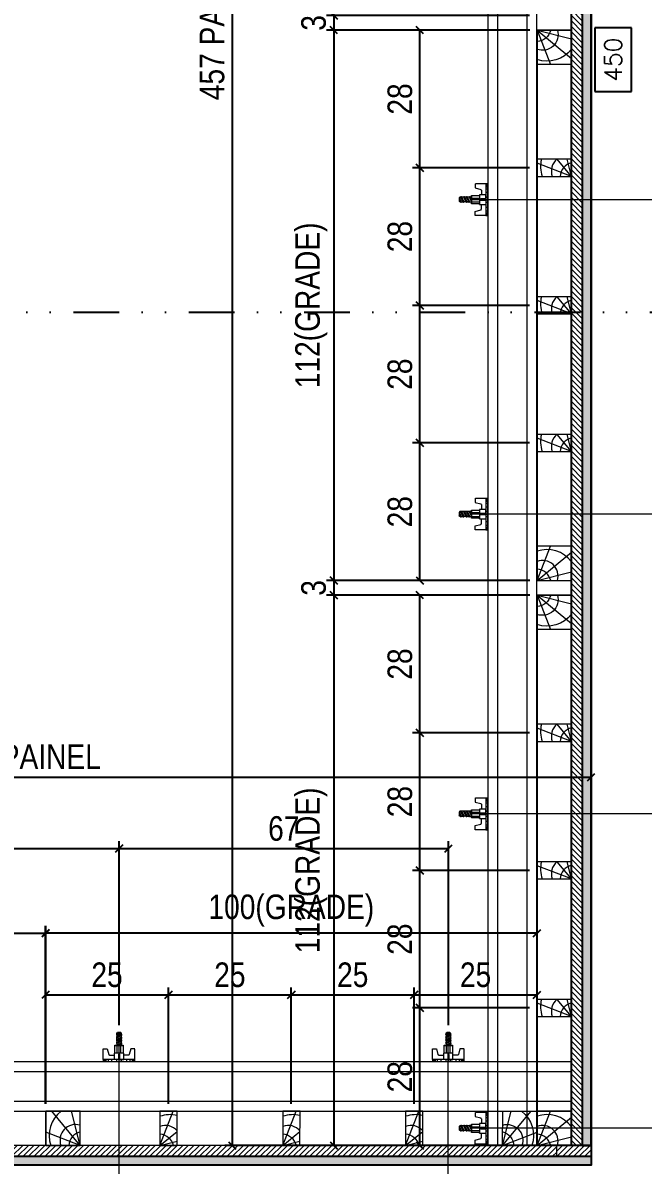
# Model space of a CAD drawing. Extents: x 13513 to 27878, y -21631 to 6985.
# Drawn here: x 18293 to 18462.2, y -2882.3 to -2570.7 of the extents above; entities that cross this region are included whole.
import ezdxf

# ---------------------------------------------------------------- set-up
doc = ezdxf.new("R2010")
doc.units = 0
doc.linetypes.add('DIVIDE2', pattern=[0.625, 0.25, -0.125, 0, -0.125, 0, -0.125])
for name, color, linetype in [('CHAPA', 1, 'Continuous'), ('COTA', 241, 'Continuous'), ('F-PILARES-S', 170, 'Continuous'), ('MEIO_PONT', 93, 'Continuous'), ('Nível', 160, 'Continuous'), ('SARRAFO', 251, 'Continuous')]:
    doc.layers.add(name, color=color, linetype=linetype)
for name, color, linetype, lineweight in [('Hachura', 251, 'Continuous', 9), ('Madeira', 126, 'Continuous', 18), ('Perfil Metálico', 224, 'Continuous', 18)]:
    doc.layers.add(name, color=color, linetype=linetype, lineweight=lineweight)
doc.styles.add('COTA TECNICA 2X', font='techl___.ttf', dxfattribs={"height": 10})
doc.styles.add('ROMANS', font='romans.shx')
doc.dimstyles.new('Cota Seção interna', dxfattribs={"dimtxt": 7, "dimasz": 6, "dimexe": 0.18, "dimexo": 2, "dimgap": -4, "dimtad": 3, "dimdec": 1, "dimlfac": 0.5, "dimzin": 12, "dimdsep": 46, "dimtxsty": 'ROMANS', "dimblk": 'ARCHTICK', "dimcen": 0.09, "dimse1": 1, "dimse2": 1, "dimsd1": 1, "dimsd2": 1, "dimclrd": 180, "dimclre": 5, "dimclrt": 1, "dimadec": 0, "dimazin": 3, "dimtfac": 1, "dimtdec": 1, "dimtofl": 0, "dimtmove": 0, "dimatfit": 3, "dimldrblk": 'ARCHTICK', "dimfxl": 1, "dimtolj": 1, "dimtzin": 0, "dimarcsym": 0})
doc.dimstyles.new('SECAO PILAR', dxfattribs={"dimtxt": 10, "dimasz": 3, "dimexe": 3, "dimexo": 3, "dimgap": 3, "dimtad": 1, "dimdec": 1, "dimlfac": 0.5, "dimzin": 12, "dimdsep": 46, "dimtxsty": 'COTA TECNICA 2X', "dimblk1": 'OBLIQUE', "dimblk2": 'OBLIQUE', "dimsah": 1, "dimcen": 0.9, "dimclrd": 256, "dimclre": 256, "dimclrt": 256, "dimadec": 1, "dimazin": 3, "dimtfac": 1, "dimtdec": 1, "dimtmove": 0, "dimatfit": 3, "dimfxl": 1, "dimtolj": 1, "dimtzin": 12, "dimarcsym": 0})

# ---------------------------------------------------------------- blocks, each defined once
blk = doc.blocks.new('PONTALETE')
at = {"layer": 'Madeira'}
for q in [(2.71, 7), (7, 5.76), (7, 1.74)]:
    blk.add_line((0, 0), q, dxfattribs=at)
blk.add_lwpolyline([(0, 0), (7, 0), (7, 7), (0, 7)], close=True, dxfattribs=at)
for centre, radius, start, end in [((2.04, 0.06), 6.23, 37.2818, 109.0913), ((1.09, 0.9), 3.19, 343.603, 109.9847), ((-0.21, -0.78), 3.09, 14.6322, 86.0383)]:
    blk.add_arc(centre, radius, start, end, dxfattribs=at)
blk = doc.blocks.new('MEIO PONTALETE')
at = {"layer": 'Madeira'}
for q in [(2.71, 7), (3.5, 2.88), (3.5, 0.87)]:
    blk.add_line((0, 0), q, dxfattribs=at)
blk.add_lwpolyline([(0, 0), (3.5, 0), (3.5, 7), (0, 7)], close=True, dxfattribs=at)
for centre, radius, start, end in [((2.04, 0.06), 6.23, 76.4499, 109.0913), ((1.09, 0.9), 3.19, 40.9063, 109.9847), ((-0.21, -0.78), 3.09, 14.6322, 86.0383)]:
    blk.add_arc(centre, radius, start, end, dxfattribs=at)
blk = doc.blocks.new('_Oblique')
at = {"color": 0, "linetype": 'ByBlock', "lineweight": -2}
blk.add_line((-0.5, -0.5), (0.5, 0.5), dxfattribs=at)
blk = doc.blocks.new('*D521')
at = {"layer": 'COTA', "lineweight": -2, "transparency": 16777216}
for p, q in [((25621.57, -2161.14), (25538.86, -2161.14)), ((25541.86, -2161.14), (25541.86, -2385.15)), ((25621.54, -2385.15), (25538.86, -2385.15))]:
    blk.add_line(p, q, dxfattribs=at)
at = {"layer": 'Defpoints', "color": 0, "transparency": 16777216}
for p in [(25624.57, -2161.14), (25541.86, -2385.15), (25624.54, -2385.15)]:
    blk.add_point(p, dxfattribs=at)
at = {"layer": 'COTA', "lineweight": -2, "transparency": 16777216, "xscale": 3, "yscale": 3, "zscale": 3}
for p, rotation in [((25541.86, -2161.14), 90), ((25541.86, -2385.15), 270)]:
    blk.add_blockref('_Oblique', p, dxfattribs=dict(at, rotation=rotation))
at = {"layer": 'COTA', "transparency": 16777216, "insert": (25532.64, -2273.15), "char_height": 10, "attachment_point": 5, "rotation": 90, "style": 'COTA TECNICA 2X'}
blk.add_mtext('\\A1;112(GRADE)', dxfattribs=at)
blk = doc.blocks.new('*D522')
at = {"layer": 'COTA', "lineweight": -2, "transparency": 16777216}
for p, q in [((25621.55, -2217.15), (25573.86, -2217.15)), ((25576.86, -2273.15), (25576.86, -2217.15)), ((25621.55, -2273.15), (25573.86, -2273.15))]:
    blk.add_line(p, q, dxfattribs=at)
at = {"layer": 'Defpoints', "color": 0, "transparency": 16777216}
for p in [(25576.86, -2217.15), (25624.55, -2217.15), (25624.55, -2273.15)]:
    blk.add_point(p, dxfattribs=at)
at = {"layer": 'COTA', "lineweight": -2, "transparency": 16777216, "xscale": 3, "yscale": 3, "zscale": 3}
for p, rotation in [((25576.86, -2217.15), 90), ((25576.86, -2273.15), 270)]:
    blk.add_blockref('_Oblique', p, dxfattribs=dict(at, rotation=rotation))
at = {"layer": 'COTA', "transparency": 16777216, "insert": (25568.76, -2245.15), "char_height": 10, "attachment_point": 5, "rotation": 90, "style": 'COTA TECNICA 2X'}
blk.add_mtext('\\A1;28', dxfattribs=at)
blk = doc.blocks.new('*D523')
at = {"layer": 'COTA', "lineweight": -2, "transparency": 16777216}
for p, q in [((25621.55, -2161.14), (25573.86, -2161.14)), ((25576.86, -2217.15), (25576.86, -2161.14)), ((25621.55, -2217.15), (25573.86, -2217.15))]:
    blk.add_line(p, q, dxfattribs=at)
at = {"layer": 'Defpoints', "color": 0, "transparency": 16777216}
for p in [(25576.86, -2161.14), (25624.55, -2161.14), (25624.55, -2217.15)]:
    blk.add_point(p, dxfattribs=at)
at = {"layer": 'COTA', "lineweight": -2, "transparency": 16777216, "xscale": 3, "yscale": 3, "zscale": 3}
for p, rotation in [((25576.86, -2161.14), 90), ((25576.86, -2217.15), 270)]:
    blk.add_blockref('_Oblique', p, dxfattribs=dict(at, rotation=rotation))
at = {"layer": 'COTA', "transparency": 16777216, "insert": (25568.76, -2189.15), "char_height": 10, "attachment_point": 5, "rotation": 90, "style": 'COTA TECNICA 2X'}
blk.add_mtext('\\A1;28', dxfattribs=at)
blk = doc.blocks.new('*D524')
at = {"layer": 'COTA', "lineweight": -2, "transparency": 16777216}
for p, q in [((25621.55, -2329.15), (25573.86, -2329.15)), ((25576.86, -2385.15), (25576.86, -2329.15)), ((25621.58, -2385.15), (25573.86, -2385.15))]:
    blk.add_line(p, q, dxfattribs=at)
at = {"layer": 'Defpoints', "color": 0, "transparency": 16777216}
for p in [(25576.86, -2329.15), (25624.55, -2329.15), (25624.58, -2385.15)]:
    blk.add_point(p, dxfattribs=at)
at = {"layer": 'COTA', "lineweight": -2, "transparency": 16777216, "xscale": 3, "yscale": 3, "zscale": 3}
for p, rotation in [((25576.86, -2329.15), 90), ((25576.86, -2385.15), 270)]:
    blk.add_blockref('_Oblique', p, dxfattribs=dict(at, rotation=rotation))
at = {"layer": 'COTA', "transparency": 16777216, "insert": (25568.76, -2357.15), "char_height": 10, "attachment_point": 5, "rotation": 90, "style": 'COTA TECNICA 2X'}
blk.add_mtext('\\A1;28', dxfattribs=at)
blk = doc.blocks.new('*D525')
at = {"layer": 'COTA', "lineweight": -2, "transparency": 16777216}
for p, q in [((25621.55, -2273.15), (25573.86, -2273.15)), ((25576.86, -2329.15), (25576.86, -2273.15)), ((25621.55, -2329.15), (25573.86, -2329.15))]:
    blk.add_line(p, q, dxfattribs=at)
at = {"layer": 'Defpoints', "color": 0, "transparency": 16777216}
for p in [(25576.86, -2273.15), (25624.55, -2273.15), (25624.55, -2329.15)]:
    blk.add_point(p, dxfattribs=at)
at = {"layer": 'COTA', "lineweight": -2, "transparency": 16777216, "xscale": 3, "yscale": 3, "zscale": 3}
for p, rotation in [((25576.86, -2273.15), 90), ((25576.86, -2329.15), 270)]:
    blk.add_blockref('_Oblique', p, dxfattribs=dict(at, rotation=rotation))
at = {"layer": 'COTA', "transparency": 16777216, "insert": (25568.76, -2301.15), "char_height": 10, "attachment_point": 5, "rotation": 90, "style": 'COTA TECNICA 2X'}
blk.add_mtext('\\A1;28', dxfattribs=at)
blk = doc.blocks.new('*D526')
at = {"layer": 'COTA', "lineweight": -2, "transparency": 16777216}
for p, q in [((25621.57, -1931.14), (25538.86, -1931.14)), ((25541.86, -1931.14), (25541.86, -2155.15)), ((25621.54, -2155.15), (25538.86, -2155.15))]:
    blk.add_line(p, q, dxfattribs=at)
at = {"layer": 'Defpoints', "color": 0, "transparency": 16777216}
for p in [(25624.57, -1931.14), (25541.86, -2155.15), (25624.54, -2155.15)]:
    blk.add_point(p, dxfattribs=at)
at = {"layer": 'COTA', "lineweight": -2, "transparency": 16777216, "xscale": 3, "yscale": 3, "zscale": 3}
for p, rotation in [((25541.86, -1931.14), 90), ((25541.86, -2155.15), 270)]:
    blk.add_blockref('_Oblique', p, dxfattribs=dict(at, rotation=rotation))
at = {"layer": 'COTA', "transparency": 16777216, "insert": (25532.64, -2043.15), "char_height": 10, "attachment_point": 5, "rotation": 90, "style": 'COTA TECNICA 2X'}
blk.add_mtext('\\A1;112(GRADE)', dxfattribs=at)
blk = doc.blocks.new('*D527')
at = {"layer": 'COTA', "lineweight": -2, "transparency": 16777216}
for p, q in [((25621.55, -1987.15), (25573.86, -1987.15)), ((25576.86, -2043.15), (25576.86, -1987.15)), ((25621.55, -2043.15), (25573.86, -2043.15))]:
    blk.add_line(p, q, dxfattribs=at)
at = {"layer": 'Defpoints', "color": 0, "transparency": 16777216}
for p in [(25576.86, -1987.15), (25624.55, -1987.15), (25624.55, -2043.15)]:
    blk.add_point(p, dxfattribs=at)
at = {"layer": 'COTA', "lineweight": -2, "transparency": 16777216, "xscale": 3, "yscale": 3, "zscale": 3}
for p, rotation in [((25576.86, -1987.15), 90), ((25576.86, -2043.15), 270)]:
    blk.add_blockref('_Oblique', p, dxfattribs=dict(at, rotation=rotation))
at = {"layer": 'COTA', "transparency": 16777216, "insert": (25568.76, -2015.15), "char_height": 10, "attachment_point": 5, "rotation": 90, "style": 'COTA TECNICA 2X'}
blk.add_mtext('\\A1;28', dxfattribs=at)
blk = doc.blocks.new('*D528')
at = {"layer": 'COTA', "lineweight": -2, "transparency": 16777216}
for p, q in [((25621.55, -1931.14), (25573.86, -1931.14)), ((25576.86, -1987.15), (25576.86, -1931.14)), ((25621.55, -1987.15), (25573.86, -1987.15))]:
    blk.add_line(p, q, dxfattribs=at)
at = {"layer": 'Defpoints', "color": 0, "transparency": 16777216}
for p in [(25576.86, -1931.14), (25624.55, -1931.14), (25624.55, -1987.15)]:
    blk.add_point(p, dxfattribs=at)
at = {"layer": 'COTA', "lineweight": -2, "transparency": 16777216, "xscale": 3, "yscale": 3, "zscale": 3}
for p, rotation in [((25576.86, -1931.14), 90), ((25576.86, -1987.15), 270)]:
    blk.add_blockref('_Oblique', p, dxfattribs=dict(at, rotation=rotation))
at = {"layer": 'COTA', "transparency": 16777216, "insert": (25568.76, -1959.15), "char_height": 10, "attachment_point": 5, "rotation": 90, "style": 'COTA TECNICA 2X'}
blk.add_mtext('\\A1;28', dxfattribs=at)
blk = doc.blocks.new('*D529')
at = {"layer": 'COTA', "lineweight": -2, "transparency": 16777216}
for p, q in [((25621.55, -2099.15), (25573.86, -2099.15)), ((25576.86, -2155.15), (25576.86, -2099.15)), ((25621.58, -2155.15), (25573.86, -2155.15))]:
    blk.add_line(p, q, dxfattribs=at)
at = {"layer": 'Defpoints', "color": 0, "transparency": 16777216}
for p in [(25576.86, -2099.15), (25624.55, -2099.15), (25624.58, -2155.15)]:
    blk.add_point(p, dxfattribs=at)
at = {"layer": 'COTA', "lineweight": -2, "transparency": 16777216, "xscale": 3, "yscale": 3, "zscale": 3}
for p, rotation in [((25576.86, -2099.15), 90), ((25576.86, -2155.15), 270)]:
    blk.add_blockref('_Oblique', p, dxfattribs=dict(at, rotation=rotation))
at = {"layer": 'COTA', "transparency": 16777216, "insert": (25568.76, -2127.15), "char_height": 10, "attachment_point": 5, "rotation": 90, "style": 'COTA TECNICA 2X'}
blk.add_mtext('\\A1;28', dxfattribs=at)
blk = doc.blocks.new('*D530')
at = {"layer": 'COTA', "lineweight": -2, "transparency": 16777216}
for p, q in [((25621.55, -2043.15), (25573.86, -2043.15)), ((25576.86, -2099.15), (25576.86, -2043.15)), ((25621.55, -2099.15), (25573.86, -2099.15))]:
    blk.add_line(p, q, dxfattribs=at)
at = {"layer": 'Defpoints', "color": 0, "transparency": 16777216}
for p in [(25576.86, -2043.15), (25624.55, -2043.15), (25624.55, -2099.15)]:
    blk.add_point(p, dxfattribs=at)
at = {"layer": 'COTA', "lineweight": -2, "transparency": 16777216, "xscale": 3, "yscale": 3, "zscale": 3}
for p, rotation in [((25576.86, -2043.15), 90), ((25576.86, -2099.15), 270)]:
    blk.add_blockref('_Oblique', p, dxfattribs=dict(at, rotation=rotation))
at = {"layer": 'COTA', "transparency": 16777216, "insert": (25568.76, -2071.15), "char_height": 10, "attachment_point": 5, "rotation": 90, "style": 'COTA TECNICA 2X'}
blk.add_mtext('\\A1;28', dxfattribs=at)
blk = doc.blocks.new('*D537')
at = {"layer": 'COTA', "lineweight": -2, "transparency": 16777216}
for p, q in [((25541.86, -1925.15), (25541.86, -1922.15)), ((25621.55, -1925.15), (25538.86, -1925.15)), ((25541.86, -1925.15), (25541.86, -1931.15)), ((25621.55, -1931.15), (25538.86, -1931.15)), ((25541.86, -1931.15), (25541.86, -1934.15))]:
    blk.add_line(p, q, dxfattribs=at)
at = {"layer": 'Defpoints', "color": 0, "transparency": 16777216}
for p in [(25624.55, -1925.15), (25541.86, -1931.15), (25624.55, -1931.15)]:
    blk.add_point(p, dxfattribs=at)
at = {"layer": 'COTA', "lineweight": -2, "transparency": 16777216, "xscale": 3, "yscale": 3, "zscale": 3}
for p, rotation in [((25541.86, -1925.15), 270), ((25541.86, -1931.15), 90)]:
    blk.add_blockref('_Oblique', p, dxfattribs=dict(at, rotation=rotation))
at = {"layer": 'COTA', "transparency": 16777216, "insert": (25533.64, -1928.15), "char_height": 10, "attachment_point": 5, "rotation": 90, "style": 'COTA TECNICA 2X'}
blk.add_mtext('\\A1;3', dxfattribs=at)
blk = doc.blocks.new('*D538')
at = {"layer": 'COTA', "lineweight": -2, "transparency": 16777216}
for p, q in [((25621.55, -2155.15), (25538.86, -2155.15)), ((25541.86, -2155.15), (25541.86, -2161.15)), ((25621.55, -2161.15), (25538.86, -2161.15))]:
    blk.add_line(p, q, dxfattribs=at)
at = {"layer": 'Defpoints', "color": 0, "transparency": 16777216}
for p in [(25624.55, -2155.15), (25541.86, -2161.15), (25624.55, -2161.15)]:
    blk.add_point(p, dxfattribs=at)
at = {"layer": 'COTA', "lineweight": -2, "transparency": 16777216, "xscale": 3, "yscale": 3, "zscale": 3}
for p, rotation in [((25541.86, -2155.15), 90), ((25541.86, -2161.15), 270)]:
    blk.add_blockref('_Oblique', p, dxfattribs=dict(at, rotation=rotation))
at = {"layer": 'COTA', "transparency": 16777216, "insert": (25533.64, -2158.15), "char_height": 10, "attachment_point": 5, "rotation": 90, "style": 'COTA TECNICA 2X'}
blk.add_mtext('\\A1;3', dxfattribs=at)
blk = doc.blocks.new('*D539')
at = {"layer": 'COTA', "color": 180, "lineweight": -2, "transparency": 16777216}
for p, q in [((25663.03, -1930.15), (25648.03, -1930.15)), ((25648.03, -1930.15), (25648.03, -1956.15)), ((25663.03, -1956.15), (25663.03, -1930.15)), ((25648.03, -1956.15), (25663.03, -1956.15))]:
    blk.add_line(p, q, dxfattribs=at)
at = {"layer": 'Defpoints', "color": 0, "transparency": 16777216}
for p in [(25646.55, -1493.15), (25667.03, -1493.15), (25646.55, -2393.15)]:
    blk.add_point(p, dxfattribs=at)
at = {"layer": 'COTA', "color": 1, "transparency": 16777216, "insert": (25655.53, -1943.15), "char_height": 7, "attachment_point": 5, "rotation": 90, "style": 'ROMANS'}
blk.add_mtext('\\A1;450', dxfattribs=at)
blk = doc.blocks.new('_ArchTick')
at = {"color": 0, "linetype": 'ByBlock', "const_width": 0.15}
blk.add_lwpolyline([(-0.5, -0.5), (0.5, 0.5)], dxfattribs=at)
blk = doc.blocks.new('*D540')
at = {"layer": 'COTA', "lineweight": -2, "transparency": 16777216}
for p, q in [((25424.52, -2368.19), (25424.52, -2320.81)), ((25424.52, -2323.81), (25474.54, -2323.81)), ((25474.54, -2368.19), (25474.54, -2320.81))]:
    blk.add_line(p, q, dxfattribs=at)
at = {"layer": 'Defpoints', "color": 0, "transparency": 16777216}
for p in [(25474.54, -2323.81), (25424.52, -2371.19), (25474.54, -2371.19)]:
    blk.add_point(p, dxfattribs=at)
at = {"layer": 'COTA', "lineweight": -2, "transparency": 16777216, "xscale": 3, "yscale": 3, "zscale": 3, "rotation": 180}
blk.add_blockref('_Oblique', (25424.52, -2323.81), dxfattribs=at)
at = {"layer": 'COTA', "lineweight": -2, "transparency": 16777216, "xscale": 3, "yscale": 3, "zscale": 3}
blk.add_blockref('_Oblique', (25474.54, -2323.81), dxfattribs=at)
at = {"layer": 'COTA', "transparency": 16777216, "insert": (25449.53, -2315.7), "char_height": 10, "attachment_point": 5, "style": 'COTA TECNICA 2X'}
blk.add_mtext('\\A1;25', dxfattribs=at)
blk = doc.blocks.new('*D541')
at = {"layer": 'COTA', "lineweight": -2, "transparency": 16777216}
for p, q in [((25474.54, -2368.19), (25474.54, -2320.81)), ((25474.54, -2323.81), (25524.54, -2323.81)), ((25524.54, -2368.19), (25524.54, -2320.81))]:
    blk.add_line(p, q, dxfattribs=at)
at = {"layer": 'Defpoints', "color": 0, "transparency": 16777216}
for p in [(25524.54, -2323.81), (25474.54, -2371.19), (25524.54, -2371.19)]:
    blk.add_point(p, dxfattribs=at)
at = {"layer": 'COTA', "lineweight": -2, "transparency": 16777216, "xscale": 3, "yscale": 3, "zscale": 3, "rotation": 180}
blk.add_blockref('_Oblique', (25474.54, -2323.81), dxfattribs=at)
at = {"layer": 'COTA', "lineweight": -2, "transparency": 16777216, "xscale": 3, "yscale": 3, "zscale": 3}
blk.add_blockref('_Oblique', (25524.54, -2323.81), dxfattribs=at)
at = {"layer": 'COTA', "transparency": 16777216, "insert": (25499.54, -2315.7), "char_height": 10, "attachment_point": 5, "style": 'COTA TECNICA 2X'}
blk.add_mtext('\\A1;25', dxfattribs=at)
blk = doc.blocks.new('*D542')
at = {"layer": 'COTA', "lineweight": -2, "transparency": 16777216}
for p, q in [((25524.54, -2368.19), (25524.54, -2320.81)), ((25524.54, -2323.81), (25574.54, -2323.81)), ((25574.54, -2368.19), (25574.54, -2320.81))]:
    blk.add_line(p, q, dxfattribs=at)
at = {"layer": 'Defpoints', "color": 0, "transparency": 16777216}
for p in [(25574.54, -2323.81), (25524.54, -2371.19), (25574.54, -2371.19)]:
    blk.add_point(p, dxfattribs=at)
at = {"layer": 'COTA', "lineweight": -2, "transparency": 16777216, "xscale": 3, "yscale": 3, "zscale": 3, "rotation": 180}
blk.add_blockref('_Oblique', (25524.54, -2323.81), dxfattribs=at)
at = {"layer": 'COTA', "lineweight": -2, "transparency": 16777216, "xscale": 3, "yscale": 3, "zscale": 3}
blk.add_blockref('_Oblique', (25574.54, -2323.81), dxfattribs=at)
at = {"layer": 'COTA', "transparency": 16777216, "insert": (25549.54, -2315.7), "char_height": 10, "attachment_point": 5, "style": 'COTA TECNICA 2X'}
blk.add_mtext('\\A1;25', dxfattribs=at)
blk = doc.blocks.new('*D543')
at = {"layer": 'COTA', "lineweight": -2, "transparency": 16777216}
for p, q in [((25424.52, -2368.19), (25424.52, -2295.71)), ((25624.54, -2368.17), (25624.54, -2295.71)), ((25624.54, -2298.71), (25424.52, -2298.71))]:
    blk.add_line(p, q, dxfattribs=at)
at = {"layer": 'Defpoints', "color": 0, "transparency": 16777216}
for p in [(25424.52, -2298.71), (25424.52, -2371.19), (25624.54, -2371.17)]:
    blk.add_point(p, dxfattribs=at)
at = {"layer": 'COTA', "lineweight": -2, "transparency": 16777216, "xscale": 3, "yscale": 3, "zscale": 3, "rotation": 180}
blk.add_blockref('_Oblique', (25424.52, -2298.71), dxfattribs=at)
at = {"layer": 'COTA', "lineweight": -2, "transparency": 16777216, "xscale": 3, "yscale": 3, "zscale": 3}
blk.add_blockref('_Oblique', (25624.54, -2298.71), dxfattribs=at)
at = {"layer": 'COTA', "transparency": 16777216, "insert": (25524.53, -2289.49), "char_height": 10, "attachment_point": 5, "style": 'COTA TECNICA 2X'}
blk.add_mtext('\\A1;100(GRADE)', dxfattribs=at)
blk = doc.blocks.new('*D544')
at = {"layer": 'COTA', "lineweight": -2, "transparency": 16777216}
for p, q in [((25574.54, -2368.19), (25574.54, -2320.81)), ((25574.54, -2323.81), (25624.54, -2323.81)), ((25624.54, -2368.13), (25624.54, -2320.81))]:
    blk.add_line(p, q, dxfattribs=at)
at = {"layer": 'Defpoints', "color": 0, "transparency": 16777216}
for p in [(25624.54, -2323.81), (25574.54, -2371.19), (25624.54, -2371.13)]:
    blk.add_point(p, dxfattribs=at)
at = {"layer": 'COTA', "lineweight": -2, "transparency": 16777216, "xscale": 3, "yscale": 3, "zscale": 3, "rotation": 180}
blk.add_blockref('_Oblique', (25574.54, -2323.81), dxfattribs=at)
at = {"layer": 'COTA', "lineweight": -2, "transparency": 16777216, "xscale": 3, "yscale": 3, "zscale": 3}
blk.add_blockref('_Oblique', (25624.54, -2323.81), dxfattribs=at)
at = {"layer": 'COTA', "transparency": 16777216, "insert": (25599.54, -2315.7), "char_height": 10, "attachment_point": 5, "style": 'COTA TECNICA 2X'}
blk.add_mtext('\\A1;25', dxfattribs=at)
blk = doc.blocks.new('*D545')
at = {"layer": 'COTA', "lineweight": -2, "transparency": 16777216}
for p, q in [((25384.55, -2368.16), (25384.55, -2295.71)), ((25424.57, -2368.2), (25424.57, -2295.71)), ((25384.55, -2298.71), (25424.57, -2298.71))]:
    blk.add_line(p, q, dxfattribs=at)
at = {"layer": 'Defpoints', "color": 0, "transparency": 16777216}
for p in [(25424.57, -2298.71), (25384.55, -2371.16), (25424.57, -2371.2)]:
    blk.add_point(p, dxfattribs=at)
at = {"layer": 'COTA', "lineweight": -2, "transparency": 16777216, "xscale": 3, "yscale": 3, "zscale": 3, "rotation": 180}
blk.add_blockref('_Oblique', (25384.55, -2298.71), dxfattribs=at)
at = {"layer": 'COTA', "lineweight": -2, "transparency": 16777216, "xscale": 3, "yscale": 3, "zscale": 3}
blk.add_blockref('_Oblique', (25424.57, -2298.71), dxfattribs=at)
at = {"layer": 'COTA', "transparency": 16777216, "insert": (25404.56, -2290.61), "char_height": 10, "attachment_point": 5, "style": 'COTA TECNICA 2X'}
blk.add_mtext('\\A1;20', dxfattribs=at)
blk = doc.blocks.new('C')
at = {"layer": 'Hachura', "color": 0}
for p, q in [((0, 3.22), (0, -3.22)), ((0.45, 3.22), (0, 3.22)), ((0.46, 3.16), (0, 3.16)), ((0.46, 3.05), (0, 3.05)), ((0.46, 2.88), (0, 2.88)), ((0, 2.75), (0, -1.16)), ((0.46, 2.65), (0, 2.65)), ((0.45, -3.23), (0.45, 3.22)), ((0.45, 3.22), (2.58, 3.22)), ((2.58, 2.39), (1.47, 2.09)), ((2.58, 3.22), (2.58, 2.39)), ((0.46, 2.23), (0, 2.23)), ((0.46, 1.51), (0, 1.51)), ((0.39, 0.49), (0.17, 0.49)), ((1.74, 0.97), (0.45, 0.97)), ((1.45, 0.1), (0.45, 0.1)), ((1.35, 1.94), (1.35, 0.96)), ((1.74, -0.97), (1.74, 0.97)), ((1.74, 0.97), (1.74, 0.84)), ((1.74, 0.97), (1.74, 0.84)), ((1.74, 0.84), (3.35, 0.84)), ((3.35, 0.45), (1.74, 0.45)), ((3.32, 0.84), (3.32, -0.84)), ((3.35, 0.84), (3.35, -0.84)), ((3.68, 0.45), (3.35, 0.45)), ((3.84, -0.52), (3.35, 0.45)), ((3.35, 0.06), (3.67, -0.57)), ((3.68, 0.45), (4.16, -0.52)), ((3.72, 0.5), (4.25, -0.57)), ((4.37, -0.55), (3.83, 0.53)), ((4.15, 0.45), (3.93, 0.45)), ((4.42, -0.52), (3.93, 0.45)), ((4.15, 0.45), (4.26, 0.45)), ((4.26, 0.45), (4.74, -0.52)), ((4.3, 0.5), (4.83, -0.57)), ((4.95, -0.55), (4.41, 0.53)), ((4.51, 0.45), (4.84, 0.45)), ((5, -0.52), (4.51, 0.45)), ((4.84, 0.45), (5.32, -0.52)), ((4.88, 0.5), (5.41, -0.57)), ((5.53, -0.55), (4.99, 0.53)), ((5.58, -0.52), (5.09, 0.45)), ((5.42, 0.45), (5.09, 0.45)), ((5.58, -0.52), (5.09, 0.45)), ((5.42, 0.45), (5.74, -0.19)), ((5.46, 0.5), (5.74, -0.07)), ((5.74, 0.19), (5.57, 0.53)), ((5.74, 0.32), (5.68, 0.45)), ((5.68, 0.45), (5.74, 0.45)), ((5.74, 0.45), (5.9, 0.29)), ((5.74, 0.45), (5.74, -0.52)), ((5.9, -0.36), (5.9, 0.29)), ((0.45, 0), (0, 0)), ((0.46, -1.52), (0, -1.52)), ((0.46, -2.23), (0, -2.23)), ((0.08, -0.48), (0.29, -0.48)), ((0.29, -0.48), (0.4, -0.48)), ((0.45, 0), (0.45, -0.97)), ((0.45, -0.16), (1.45, -0.16)), ((0.45, -0.65), (0.45, -0.32)), ((0.45, -3.23), (0.45, -0.65)), ((0.45, -0.97), (1.74, -0.97)), ((1.35, -1.94), (1.35, -0.97)), ((2.58, -2.39), (1.47, -2.1)), ((3.35, -0.32), (1.74, -0.32)), ((3.35, -0.84), (1.74, -0.84)), ((3.35, -0.07), (3.58, -0.52)), ((3.35, -0.52), (3.58, -0.52)), ((3.84, -0.52), (4.16, -0.52)), ((4.42, -0.52), (4.74, -0.52)), ((4.63, -0.52), (4.74, -0.52)), ((5, -0.52), (5.32, -0.52)), ((5.58, -0.52), (5.74, -0.52)), ((5.74, -0.52), (5.9, -0.36)), ((5.74, -0.52), (5.74, -0.52)), ((0.46, -2.65), (0, -2.65)), ((0.46, -2.88), (0, -2.88)), ((0.46, -3.05), (0, -3.05)), ((0.46, -3.16), (0, -3.16)), ((0, -3.22), (2.57, -3.22)), ((2.58, -3.23), (2.58, -2.39))]:
    blk.add_line(p, q, dxfattribs=at)
for centre, radius, start, end in [((1.52, 1.94), 0.161, 104.7436, 180), ((1.44, -0.03), 0.129, 272.695, 87.305), ((3.81, 0.39), 0.143, 25.5688, 154.4312), ((4.39, 0.39), 0.143, 25.5688, 154.4312), ((4.97, 0.39), 0.143, 25.5688, 154.4312), ((5.55, 0.39), 0.143, 25.5688, 154.4312), ((0.17, -0.37), 0.174, 221.744, 317.8592), ((1.52, -1.94), 0.161, 180, 255.2564), ((3.71, -0.4), 0.174, 222.1408, 318.256), ((4.29, -0.4), 0.174, 222.1408, 318.256), ((4.87, -0.4), 0.174, 222.1408, 318.256), ((5.45, -0.4), 0.174, 222.1408, 318.256), ((5.61, -0.4), 0.174, 317.8592, 318.256)]:
    blk.add_arc(centre, radius, start, end, dxfattribs=at)
blk = doc.blocks.new('*D574')
at = {"layer": 'COTA', "lineweight": -2, "transparency": 16777216}
for p, q in [((25320.47, -2336.2), (25320.47, -2261.26)), ((25320.47, -2264.26), (25454.47, -2264.26)), ((25454.47, -2336.2), (25454.47, -2261.26))]:
    blk.add_line(p, q, dxfattribs=at)
at = {"layer": 'Defpoints', "color": 0, "transparency": 16777216}
for p in [(25454.47, -2264.26), (25320.47, -2339.2), (25454.47, -2339.2)]:
    blk.add_point(p, dxfattribs=at)
at = {"layer": 'COTA', "lineweight": -2, "transparency": 16777216, "xscale": 3, "yscale": 3, "zscale": 3, "rotation": 180}
blk.add_blockref('_Oblique', (25320.47, -2264.26), dxfattribs=at)
at = {"layer": 'COTA', "lineweight": -2, "transparency": 16777216, "xscale": 3, "yscale": 3, "zscale": 3}
blk.add_blockref('_Oblique', (25454.47, -2264.26), dxfattribs=at)
at = {"layer": 'COTA', "transparency": 16777216, "insert": (25387.47, -2256.16), "char_height": 10, "attachment_point": 5, "style": 'COTA TECNICA 2X'}
blk.add_mtext('\\A1;67', dxfattribs=at)
blk = doc.blocks.new('*D575')
at = {"layer": 'COTA', "lineweight": -2, "transparency": 16777216}
for p, q in [((25454.47, -2336.2), (25454.47, -2261.26)), ((25454.47, -2264.26), (25588.47, -2264.26)), ((25588.47, -2336.2), (25588.47, -2261.26))]:
    blk.add_line(p, q, dxfattribs=at)
at = {"layer": 'Defpoints', "color": 0, "transparency": 16777216}
for p in [(25588.47, -2264.26), (25454.47, -2339.2), (25588.47, -2339.2)]:
    blk.add_point(p, dxfattribs=at)
at = {"layer": 'COTA', "lineweight": -2, "transparency": 16777216, "xscale": 3, "yscale": 3, "zscale": 3, "rotation": 180}
blk.add_blockref('_Oblique', (25454.47, -2264.26), dxfattribs=at)
at = {"layer": 'COTA', "lineweight": -2, "transparency": 16777216, "xscale": 3, "yscale": 3, "zscale": 3}
blk.add_blockref('_Oblique', (25588.47, -2264.26), dxfattribs=at)
at = {"layer": 'COTA', "transparency": 16777216, "insert": (25521.47, -2256.16), "char_height": 10, "attachment_point": 5, "style": 'COTA TECNICA 2X'}
blk.add_mtext('\\A1;67', dxfattribs=at)
blk = doc.blocks.new('*D576')
at = {"layer": 'COTA', "linetype": 'ByBlock', "lineweight": -2, "transparency": 16777216}
for p, q in [((25643.51, -1471.07), (25497.43, -1471.07)), ((25500.43, -1471.07), (25500.43, -2385.15)), ((25643.55, -2385.15), (25497.43, -2385.15))]:
    blk.add_line(p, q, dxfattribs=at)
at = {"layer": 'Defpoints', "color": 0, "linetype": 'ByBlock', "transparency": 16777216}
for p in [(25646.51, -1471.07), (25500.43, -2385.15), (25646.55, -2385.15)]:
    blk.add_point(p, dxfattribs=at)
at = {"layer": 'COTA', "linetype": 'ByBlock', "lineweight": -2, "transparency": 16777216, "xscale": 3, "yscale": 3, "zscale": 3}
for p, rotation in [((25500.43, -1471.07), 90), ((25500.43, -2385.15), 270)]:
    blk.add_blockref('_Oblique', p, dxfattribs=dict(at, rotation=rotation))
at = {"layer": 'COTA', "linetype": 'ByBlock', "transparency": 16777216, "insert": (25492.32, -1928.11), "char_height": 10, "attachment_point": 5, "rotation": 90, "style": 'COTA TECNICA 2X'}
blk.add_mtext('\\A1;457 PAINEL', dxfattribs=at)
blk = doc.blocks.new('*D579')
at = {"layer": 'COTA', "lineweight": -2, "transparency": 16777216}
for p, q in [((25184.46, -2368.2), (25184.46, -2232.16)), ((25184.46, -2235.16), (25646.55, -2235.16)), ((25646.55, -2324.98), (25646.55, -2232.16))]:
    blk.add_line(p, q, dxfattribs=at)
at = {"layer": 'Defpoints', "color": 0, "transparency": 16777216}
for p in [(25646.55, -2235.16), (25646.55, -2327.98), (25184.46, -2371.2)]:
    blk.add_point(p, dxfattribs=at)
at = {"layer": 'COTA', "lineweight": -2, "transparency": 16777216, "xscale": 3, "yscale": 3, "zscale": 3, "rotation": 180}
blk.add_blockref('_Oblique', (25184.46, -2235.16), dxfattribs=at)
at = {"layer": 'COTA', "lineweight": -2, "transparency": 16777216, "xscale": 3, "yscale": 3, "zscale": 3}
blk.add_blockref('_Oblique', (25646.55, -2235.16), dxfattribs=at)
at = {"layer": 'COTA', "transparency": 16777216, "insert": (25415.5, -2226.94), "char_height": 10, "attachment_point": 5, "style": 'COTA TECNICA 2X'}
blk.add_mtext('\\A1;231 PAINEL', dxfattribs=at)
blk = doc.blocks.new('A$C158c4ecb')
at = {"layer": 'Hachura'}
h = blk.add_hatch(dxfattribs=at)
h.set_pattern_fill('ANSI31', color=256, scale=0.5, angle=270, style=0)
h.set_pattern_definition([(315, (23035.6786, -8378.4874), (1.12253202, 1.12253202), [])])
h.paths.add_polyline_path([(508.62, 206.99), (504.22, 206.99), (504.22, 1120.99), (508.62, 1120.99)])
h = blk.add_hatch(color=256, dxfattribs=at)
h.dxf.hatch_style = 1
h.paths.add_polyline_path([(512.22, 206.99), (512.22, 1120.99), (508.62, 1120.99), (508.62, 206.99)])
h = blk.add_hatch(dxfattribs=at)
h.set_pattern_fill('ANSI31', color=256, scale=0.5, angle=360, style=0)
h.set_pattern_definition([(45, (7214.9606, 2008.2292), (-1.122532, 1.122532), [])])
h.paths.add_polyline_path([(498.22, 202.59), (498.22, 206.99), (50.22, 207.03), (50.22, 202.59)])
h = blk.add_hatch(dxfattribs=at)
h.set_pattern_fill('ANSI31', color=256, scale=0.5, angle=360, style=0)
h.set_pattern_definition([(45, (-25134.337, 2592.1387), (-1.12253202, 1.12253202), [])])
h.paths.add_polyline_path([(512.22, 206.99), (498.22, 206.99), (498.22, 202.59), (512.22, 202.59)])
h = blk.add_hatch(color=256, dxfattribs=at)
h.dxf.hatch_style = 1
h.paths.add_polyline_path([(512.22, 198.99), (512.22, 202.59), (50.22, 202.59), (50.22, 198.99)])
at = {"layer": 'CHAPA'}
for points in [[(512.22, 206.99), (512.22, 1120.99), (508.62, 1120.99), (508.62, 206.99)], [(512.22, 198.99), (50.22, 198.99), (50.22, 202.59), (512.22, 202.59)]]:
    blk.add_lwpolyline(points, close=True, dxfattribs=at)
at = {"layer": 'F-PILARES-S', "linetype": 'Continuous'}
blk.add_lwpolyline([(562.22, 160.99), (562.22, 1098.99), (512.22, 1098.99), (512.22, 198.99), (72.22, 198.99), (72.22, 160.99), (562.22, 160.99)], dxfattribs=at)
at = {"layer": 'Hachura'}
for p, q in [((615.74, 592.01), (463.25, 592.01)), ((615.74, 464.01), (463.25, 464.01)), ((615.74, 342.01), (463.25, 342.01)), ((320.06, 108.25), (320.07, 248.13)), ((454.06, 108.25), (454.07, 248.13)), ((615.74, 214.01), (463.25, 214.01))]:
    blk.add_line(p, q, dxfattribs=at)
for points in [[(50.22, 202.59), (498.22, 202.59), (498.22, 206.99), (50.22, 206.99)], [(498.22, 206.99), (512.22, 206.99), (512.22, 202.59), (498.22, 202.59)]]:
    blk.add_lwpolyline(points, close=True, dxfattribs=at)
at = {"layer": 'Madeira'}
for points in [[(504.22, 660.99), (490.22, 660.99), (490.22, 436.99), (504.22, 436.99)], [(504.22, 430.99), (490.22, 430.99), (490.22, 206.99), (504.22, 206.99)], [(290.22, 206.98), (290.24, 220.98), (490.23, 220.98), (490.22, 206.98)]]:
    blk.add_lwpolyline(points, close=True, dxfattribs=at)
at = {"layer": 'Perfil Metálico'}
for points in [[(490.17, 1177.64), (470.17, 1177.64), (470.17, 206.99), (490.17, 206.99)], [(474.17, 206.99), (486.17, 206.99), (486.17, 1177.64), (474.17, 1177.64)], [(0, 240.99), (0, 220.99), (504.21, 220.99), (504.21, 240.99)], [(504.21, 224.99), (504.21, 236.99), (0, 236.99), (0, 224.99)]]:
    blk.add_lwpolyline(points, close=True, dxfattribs=at)
at = {"layer": 'SARRAFO'}
blk.add_line((504.22, 206.99), (504.17, 1120.99), dxfattribs=at)
blk.add_lwpolyline([(504.17, 1120.99), (512.22, 1120.99), (512.22, 206.99), (504.22, 206.99)], dxfattribs=at)
at = {"layer": 'Hachura', "linetype": 'Continuous', "xscale": 2, "yscale": 2, "zscale": 2}
for p, rotation in [((470.25, 592), 180), ((470.25, 464), 180), ((470.25, 342), 180), ((320.06, 241.13), 90.00000000000001), ((454.06, 241.13), 90.00000000000001), ((470.25, 214), 180)]:
    blk.add_blockref('C', p, dxfattribs=dict(at, rotation=rotation))
at = {"layer": 'Madeira'}
for name, p, xscale, yscale, zscale, rotation in [('PONTALETE', (304.22, 206.98), 2, 2, 2, 89.93708930310329), ('MEIO PONTALETE', (336.72, 206.98), 1.999999997962732, 1.999999997962732, 1.999999997962732, 359.9370893031033), ('MEIO PONTALETE', (386.72, 206.98), 1.999999997962732, 1.999999997962732, 1.999999997962732, 359.9370893031033), ('MEIO PONTALETE', (436.72, 206.98), 1.999999997962732, 1.999999997962732, 1.999999997962732, 359.9370893031033), ('PONTALETE', (476.22, 207), -2, 2, 2, 269.9370893031033)]:
    blk.add_blockref(name, p, dxfattribs=dict(at, xscale=xscale, yscale=yscale, zscale=zscale, rotation=rotation))
at = {"layer": 'MEIO_PONT'}
for name, p, xscale, yscale, zscale, rotation in [('PONTALETE', (490.22, 660.99), -2, 2, 2, 180), ('MEIO PONTALETE', (504.22, 601.49), 1.999999997962732, 1.999999997962732, 1.999999997962732, 90), ('MEIO PONTALETE', (504.22, 545.49), 1.999999997962732, 1.999999997962732, 1.999999997962732, 90), ('MEIO PONTALETE', (504.22, 489.49), 1.999999997962732, 1.999999997962732, 1.999999997962732, 90), ('PONTALETE', (490.22, 430.99), -2, 2, 2, 180), ('MEIO PONTALETE', (504.22, 371.49), 1.999999997962732, 1.999999997962732, 1.999999997962732, 90), ('MEIO PONTALETE', (504.22, 315.49), 1.999999997962732, 1.999999997962732, 1.999999997962732, 90), ('MEIO PONTALETE', (504.22, 259.49), 1.999999997962732, 1.999999997962732, 1.999999997962732, 90)]:
    blk.add_blockref(name, p, dxfattribs=dict(at, xscale=xscale, yscale=yscale, zscale=zscale, rotation=rotation))
at = {"layer": 'MEIO_PONT', "xscale": 2, "yscale": 2, "zscale": 2}
for p in [(490.22, 436.99), (490.22, 206.99)]:
    blk.add_blockref('PONTALETE', p, dxfattribs=at)
at = {"layer": 'COTA', "linetype": 'ByBlock'}
dim = blk.add_linear_dim(base=(366.1, 206.99), p1=(512.17, 1121.06), p2=(512.22, 206.99), angle=270, text='<> PAINEL', dimstyle='SECAO PILAR', override={"dimtmove": 1}, dxfattribs=at)
dim.commit()
dim.dimension.update_dxf_attribs({"geometry": '*D576', "text_midpoint": (357.99, 664.03), "insert": (-25134.34, 2592.14)})
at = {"layer": 'COTA'}
for base, p1, p2, dimstyle, picture, middle in [((532.69, 1098.99), (512.22, 198.99), (512.22, 1098.99), 'Cota Seção interna', '*D539', (532.69, 648.99)), ((407.52, 660.99), (490.22, 666.99), (490.22, 660.99), 'SECAO PILAR', '*D537', (407.52, 663.99)), ((407.52, 430.99), (490.22, 436.99), (490.22, 430.99), 'SECAO PILAR', '*D538', (407.52, 433.99))]:
    dim = blk.add_linear_dim(base=base, p1=p1, p2=p2, angle=90, dimstyle=dimstyle, dxfattribs=at)
    dim.commit()
    dim.dimension.update_dxf_attribs({"geometry": picture, "text_midpoint": middle, "dimtype": 128, "insert": (-25134.34, 2592.14)})
for base, p1, p2, picture, middle in [((407.52, 436.99), (490.23, 660.99), (490.2, 436.99), '*D526', (398.3, 548.99)), ((407.52, 206.99), (490.23, 430.99), (490.2, 206.99), '*D521', (398.3, 318.99))]:
    dim = blk.add_linear_dim(base=base, p1=p1, p2=p2, angle=90, text='<>(GRADE)', dimstyle='SECAO PILAR', dxfattribs=at)
    dim.commit()
    dim.dimension.update_dxf_attribs({"geometry": picture, "text_midpoint": middle, "insert": (-25134.34, 2592.14)})
for base, p1, p2, picture, middle in [((442.52, 660.99), (490.22, 604.99), (490.22, 660.99), '*D528', (434.43, 632.99)), ((442.52, 604.99), (490.22, 548.99), (490.22, 604.99), '*D527', (434.43, 576.99)), ((442.52, 548.99), (490.22, 492.99), (490.22, 548.99), '*D530', (434.43, 520.99)), ((442.52, 492.99), (490.25, 436.99), (490.22, 492.99), '*D529', (434.43, 464.99)), ((442.52, 430.99), (490.22, 374.99), (490.22, 430.99), '*D523', (434.43, 402.99)), ((442.52, 374.99), (490.22, 318.99), (490.22, 374.99), '*D522', (434.43, 346.99)), ((442.52, 318.99), (490.22, 262.99), (490.22, 318.99), '*D525', (434.43, 290.99)), ((442.52, 262.99), (490.25, 206.99), (490.22, 262.99), '*D524', (434.43, 234.99))]:
    dim = blk.add_linear_dim(base=base, p1=p1, p2=p2, angle=90, dimstyle='SECAO PILAR', dxfattribs=at)
    dim.commit()
    dim.dimension.update_dxf_attribs({"geometry": picture, "text_midpoint": middle, "insert": (-25134.34, 2592.14)})
for base, p1, p2, text, picture, middle, set_off in [((512.2152, 356.9834), (50.1206, 220.9398), (512.2152, 264.1589), '<> PAINEL', '*D579', (281.1679, 365.2027), (-25134.337, 2592.1387)), ((290.19, 293.43), (490.2, 220.97), (290.19, 220.95), '<>(GRADE)', '*D543', (390.19, 302.65), (-25134.34, 2592.14))]:
    dim = blk.add_linear_dim(base=base, p1=p1, p2=p2, text=text, dimstyle='SECAO PILAR', dxfattribs=at)
    dim.commit()
    dim.dimension.update_dxf_attribs({"geometry": picture, "text_midpoint": middle, "insert": set_off})
for base, p1, p2, picture, middle in [((320.13, 327.88), (186.13, 252.93), (320.13, 252.93), '*D574', (253.13, 335.98)), ((454.13, 327.88), (320.13, 252.93), (454.13, 252.93), '*D575', (387.13, 335.98))]:
    dim = blk.add_linear_dim(base=base, p1=p1, p2=p2, dimstyle='SECAO PILAR', override={"dimtmove": 1}, dxfattribs=at)
    dim.commit()
    dim.dimension.update_dxf_attribs({"geometry": picture, "text_midpoint": middle, "insert": (-25134.34, 2592.14)})
for base, p1, p2, picture, middle in [((290.24, 293.43), (250.21, 220.98), (290.24, 220.94), '*D545', (270.22, 301.53)), ((340.21, 268.33), (290.19, 220.95), (340.21, 220.95), '*D540', (315.2, 276.44)), ((390.21, 268.33), (340.21, 220.95), (390.21, 220.95), '*D541', (365.21, 276.44)), ((440.21, 268.33), (390.21, 220.95), (440.21, 220.95), '*D542', (415.21, 276.44)), ((490.2, 268.33), (440.21, 220.95), (490.2, 221.01), '*D544', (465.2, 276.44))]:
    dim = blk.add_linear_dim(base=base, p1=p1, p2=p2, dimstyle='SECAO PILAR', dxfattribs=at)
    dim.commit()
    dim.dimension.update_dxf_attribs({"geometry": picture, "text_midpoint": middle, "insert": (-25134.34, 2592.14)})

msp = doc.modelspace()

# ---------------------------------------------------------------- linework, layer by layer
at = {"layer": 'Nível', "color": 4, "linetype": 'DIVIDE2', "ltscale": 50}
msp.add_line((17583.47, -2649.59), (21417.65, -2649.59), dxfattribs=at)

# ---------------------------------------------------------------- block references
at = {"xscale": 0.6702271855752256, "yscale": 0.6702271855752256, "zscale": 0.6702271855752256}
msp.add_blockref('A$C158c4ecb', (18104.73, -3015.68), dxfattribs=at)

doc.saveas('drawing.dxf')
